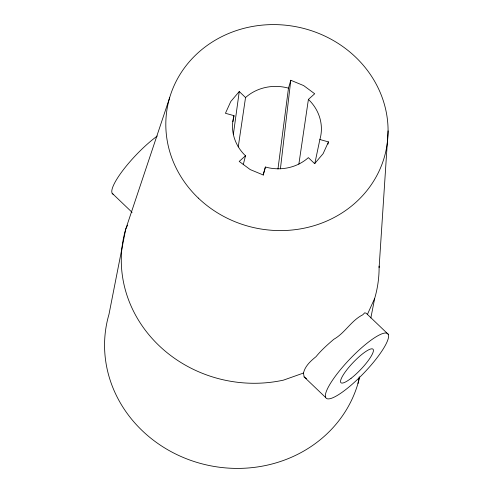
<?xml version="1.0" encoding="UTF-8"?>
<svg xmlns="http://www.w3.org/2000/svg" width="493" height="493" viewBox="0 0 493 493"><rect width="100%" height="100%" fill="white"/><g stroke="black" fill="none" stroke-linecap="round" stroke-linejoin="round"><path stroke-width="0.74" d="M379.105 267.613L388.083 130.873M280.412 168.828L290.796 80.273L303.657 85.591L314.7 93.769L308.408 99.407L298.863 164.151M277.966 169.019L288.485 88.161L290.796 80.273M233.399 134.127L239.259 91.538L245.539 97.546L238.248 146.896M232.924 121.722L234.021 115.67L225.437 113.285L230.773 101.521L239.259 91.538M357.967 383.517L359.298 376.738M370.841 317.973L374.686 298.388A129.277 119.084 11.1 0 0 379.099 266.103M314.805 163.627L319.877 139.519A44.58 41.061 11.1 0 0 308.408 99.407M327.981 144.159L328.461 141.904L319.877 139.519M243.252 164.717L245.496 155.782A44.58 41.061 11.1 0 1 234.021 115.67M263.231 175.206L265.413 167.028A44.58 41.061 11.1 0 0 308.359 157.637L314.639 163.645L323.125 153.662L328.461 141.904M265.413 167.028L263.102 174.916L250.241 169.598L239.204 161.421L245.496 155.782M169.629 97.78L125.703 229.22L108.978 314.349A129.277 119.084 11.1 0 0 203.184 464.135A129.277 119.084 11.1 0 0 359.502 377.669M325.731 397.592L304.126 376.923L303.472 373.053C305.087 366.028 310.645 361.005 316.044 356.655C321.251 350.203 327.506 344.699 333.779 339.307C345.014 333.015 351.195 320.579 362.725 314.824L364.746 312.796L366.188 313.234L388.231 334.322A44.58 9.897 -46.3 0 1 345.611 389.698A44.58 9.897 -46.3 0 1 337.107 373.848A44.58 9.897 -46.3 0 1 388.231 334.322M127.545 225.159L125.703 229.22A129.277 119.084 11.1 0 0 283.463 380.134L303.472 373.053M367.31 314.639L374.686 298.388M304.126 376.923L306.547 378.612M112.157 193.287L132.099 212.366M245.539 97.546A44.58 41.061 11.1 0 1 288.485 88.161M113.717 194.464A44.58 9.897 -46.3 0 1 122.209 171.281A44.58 9.897 -46.3 0 1 157.298 136.013M198.309 198.069A111.443 102.655 11.1 0 0 384.269 157.409A111.443 102.655 11.1 0 0 248.269 27.306A111.443 102.655 11.1 0 0 198.309 198.069M351.071 378.304A23.183 5.146 -46.3 0 0 373.232 349.506A23.183 5.146 -46.3 0 0 346.647 370.064A23.183 5.146 -46.3 0 0 351.071 378.304"/></g></svg>
